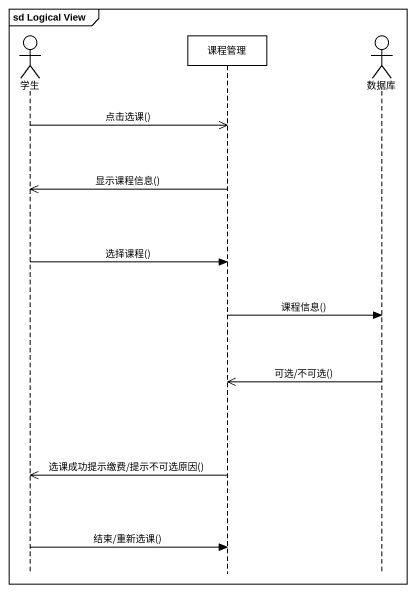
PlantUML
@startuml
mainframe sd Logical View
hide footbox
actor 学生
participant 课程管理
actor 数据库

学生 ->> 课程管理 : 点击选课()
课程管理 ->> 学生 : 显示课程信息()
学生 -> 课程管理 : 选择课程()
课程管理 -> 数据库 : 课程信息()
数据库 ->> 课程管理 : 可选/不可选()
课程管理 ->> 学生 : 选课成功提示缴费/提示不可选原因()
学生 -> 课程管理 : 结束/重新选课()
@enduml
